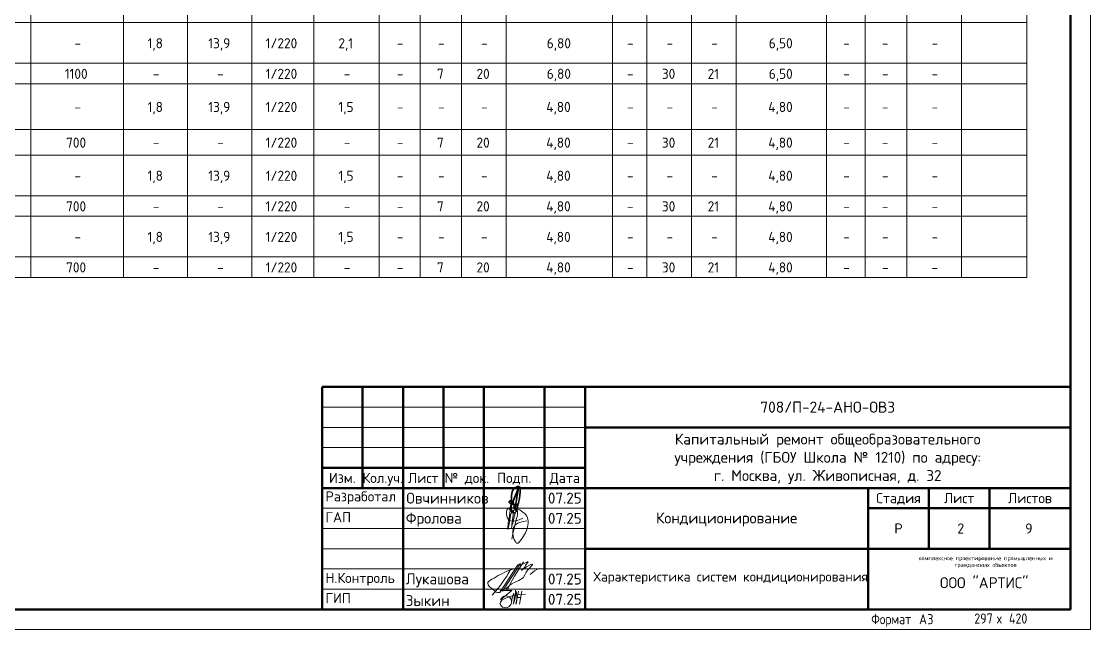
# Model space of a CAD drawing. Header units: millimetres. Extents: x -88595 to 880822, y -1054509 to -148035.
# Drawn here: x -42553 to -16117, y -276946 to -261909 of the extents above; entities that cross this region are included whole.
import ezdxf
from ezdxf.enums import TextEntityAlignment as Align

# ---------------------------------------------------------------- set-up
doc = ezdxf.new("R2010")
doc.units = ezdxf.units.MM
doc.layers.add('_Стадия Р', color=230, linetype='Continuous')
for name, color, linetype, lineweight in [('PDF _Геометрия', 7, 'Continuous', 9), ('Аннотация', 7, 'Continuous', 20), ('Линии', 7, 'Continuous', 9), ('Основная надпись', 7, 'Continuous', 30), ('ОФ_рамка', 7, 'Continuous', 50), ('Подпись', 150, 'Continuous', 35)]:
    doc.layers.add(name, color=color, linetype=linetype, lineweight=lineweight)
doc.styles.add('$8$GOST Common', font='GOST_Common.ttf', dxfattribs={"width": 0.9, "height": 2.5})
doc.styles.add('$9$GOST Common', font='GOST_Common.ttf', dxfattribs={"height": 2.5})
doc.styles.add('PDF ISOCPEUR', font='isocpeur.ttf')

msp = doc.modelspace()

# ---------------------------------------------------------------- linework, layer by layer
at = {"layer": 'PDF _Геометрия', "color": 152, "lineweight": 18, "true_color": 0x0060c2}
for points in [[(-30054, -274255), (-30148, -274276), (-30232, -274297), (-30275, -274314), (-30308, -274336), (-30338, -274357), (-30363, -274386), (-30385, -274424), (-30397, -274463), (-30402, -274513), (-30402, -274568), (-30397, -274619), (-30385, -274674), (-30368, -274721), (-30346, -274763), (-30325, -274793), (-30300, -274805), (-30287, -274810), (-30270, -274805), (-30245, -274784), (-30219, -274755), (-30190, -274712), (-30139, -274636), (-30092, -274551), (-30059, -274467), (-30033, -274382), (-30025, -274302), (-30025, -274259), (-30033, -274221), (-30042, -274183), (-30059, -274145), (-30084, -274111), (-30109, -274077), (-30148, -274048), (-30186, -274018), (-30228, -273988), (-30275, -273967), (-30325, -273950), (-30372, -273938), (-30414, -273933), (-30457, -273933), (-30490, -273942), (-30524, -273955), (-30545, -273980), (-30558, -274014), (-30562, -274056), (-30558, -274098), (-30550, -274145), (-30533, -274187), (-30512, -274221), (-30482, -274247), (-30452, -274259), (-30414, -274264), (-30376, -274264), (-30334, -274255), (-30249, -274230), (-30156, -274187)], [(-30469, -273997), (-30486, -274132), (-30507, -274255), (-30516, -274310), (-30520, -274361), (-30529, -274403), (-30529, -274433), (-30533, -274454), (-30529, -274467), (-30524, -274463), (-30520, -274446), (-30512, -274416), (-30499, -274378), (-30482, -274285), (-30465, -274192), (-30457, -274115), (-30444, -274077), (-30427, -274035), (-30414, -274014), (-30402, -273997), (-30389, -273993), (-30385, -274005), (-30385, -274026), (-30389, -274052), (-30393, -274115), (-30410, -274234), (-30418, -274289), (-30423, -274336), (-30427, -274374), (-30431, -274407), (-30435, -274429), (-30435, -274437), (-30435, -274433), (-30431, -274416), (-30423, -274391), (-30418, -274357), (-30406, -274314), (-30393, -274268), (-30368, -274158), (-30334, -274039), (-30325, -274014), (-30317, -273993), (-30308, -273980), (-30300, -273980), (-30296, -273993), (-30291, -274018), (-30287, -274069), (-30291, -274115), (-30296, -274153), (-30317, -274225), (-30355, -274378), (-30393, -274539), (-30427, -274708)]]:
    msp.add_lwpolyline(points, dxfattribs=at)
at = {"layer": 'PDF _Геометрия', "color": 152, "lineweight": 13, "true_color": 0x0060c2}
for points in [[(-30279, -275347), (-30723, -276025), (-30753, -276029), (-30783, -276029), (-30812, -276020), (-30838, -276003), (-30931, -275923), (-30977, -275885), (-30998, -275864), (-31015, -275838), (-31024, -275809), (-31020, -275783), (-31003, -275758), (-30977, -275741), (-30918, -275703), (-30863, -275673), (-30766, -275610), (-30656, -275555), (-30600, -275529), (-30550, -275504), (-30499, -275483), (-30465, -275466), (-30427, -275453), (-30414, -275449), (-30418, -275449), (-30431, -275457), (-30448, -275466), (-30473, -275487), (-30486, -275512), (-30516, -275563), (-30545, -275614), (-30613, -275716), (-30681, -275817), (-30753, -275910), (-30910, -276097)], [(-30215, -275313), (-30660, -275995)], [(-30279, -275385), (-30207, -275347), (-30139, -275318), (-30109, -275305), (-30088, -275296), (-30067, -275284), (-30042, -275271), (-30033, -275267), (-30025, -275267), (-30029, -275275), (-30033, -275284), (-30046, -275301), (-30071, -275335), (-30088, -275364), (-30109, -275390), (-30131, -275423), (-30169, -275462), (-30186, -275479), (-30190, -275483), (-30186, -275479), (-30177, -275474), (-30156, -275457), (-30122, -275432), (-30063, -275390), (-29991, -275356), (-29957, -275339), (-29936, -275330), (-29919, -275326), (-29915, -275330), (-29919, -275343), (-29932, -275360), (-29949, -275381), (-29991, -275423), (-30029, -275466), (-30054, -275500), (-30076, -275529), (-30109, -275593), (-30143, -275665), (-30253, -275728), (-30368, -275783), (-30423, -275817), (-30473, -275851), (-30575, -275936)], [(-30135, -275271), (-30359, -275622), (-30457, -275800), (-30554, -275987)], [(-30219, -275318), (-30283, -275347)], [(-29970, -275584), (-29868, -275495), (-29813, -275462), (-29754, -275432)], [(-30088, -276071), (-30232, -276080), (-30376, -276101), (-30516, -276143), (-30647, -276202)], [(-30376, -276046), (-30376, -276046)], [(-30262, -275995), (-30325, -276317)], [(-30291, -276156), (-30207, -276156)], [(-30177, -275995), (-30236, -276317)]]:
    msp.add_lwpolyline(points, dxfattribs=at)
for points in [[(-30719, -275978), (-30427, -275978), (-30706, -276207, -1.253674), (-30474, -276357)], [(-30393, -276319, 0.109847), (-30335, -275973, -0.158419), (-30320, -276315)]]:
    msp.add_lwpolyline(points, format="xyb", dxfattribs=at)
for centre, radius, start, end in [((-30607, -276310), 112, 108.759, 173.4207), ((-29532, -276374), 908, 158.7554, 174.2341), ((-31009, -276128), 641, 342.8262, 7.481), ((-30586, -276268), 138, 191.5355, 322.3496)]:
    msp.add_arc(centre, radius, start, end, dxfattribs=at)
at = {"layer": 'Линии', "color": 7}
for p, q in [((-42322, -261435), (-42322, -261941)), ((-42322, -261941), (-42322, -261435)), ((-40029, -261435), (-40029, -261941)), ((-40029, -261941), (-40029, -261435)), ((-38442, -261435), (-38442, -261941)), ((-38442, -261941), (-38442, -261435)), ((-36854, -261435), (-36854, -261941)), ((-36854, -261941), (-36854, -261435)), ((-36854, -261435), (-36854, -261941)), ((-36854, -261941), (-36854, -261435)), ((-35324, -261435), (-35324, -261941)), ((-35324, -261941), (-35324, -261435)), ((-33709, -261435), (-33709, -261941)), ((-33709, -261941), (-33709, -261435)), ((-32695, -261435), (-32695, -261941)), ((-32695, -261941), (-32695, -261435)), ((-31675, -261435), (-31675, -261941)), ((-31675, -261941), (-31675, -261435)), ((-30569, -261435), (-30569, -261941)), ((-30569, -261941), (-30569, -261435)), ((-27935, -261435), (-27935, -261941)), ((-27935, -261941), (-27935, -261435)), ((-27090, -261435), (-27090, -261941)), ((-27090, -261941), (-27090, -261435)), ((-25985, -261435), (-25985, -261941)), ((-25985, -261941), (-25985, -261435)), ((-24880, -261435), (-24880, -261941)), ((-24880, -261941), (-24880, -261435)), ((-22645, -261435), (-22645, -261941)), ((-22645, -261941), (-22645, -261435)), ((-21688, -261435), (-21688, -261941)), ((-21688, -261941), (-21688, -261435)), ((-20663, -261435), (-20663, -261941)), ((-20663, -261941), (-20663, -261435)), ((-19306, -261435), (-19306, -261941)), ((-19306, -261941), (-19306, -261435)), ((-17695, -261435), (-17695, -261941)), ((-42322, -261941), (-45651, -261941)), ((-45651, -261941), (-42322, -261941)), ((-40029, -261941), (-42322, -261941)), ((-42322, -261941), (-42322, -262946)), ((-42322, -261941), (-40029, -261941)), ((-42322, -262946), (-42322, -261941)), ((-38442, -261941), (-40029, -261941)), ((-40029, -261941), (-40029, -262946)), ((-40029, -261941), (-38442, -261941)), ((-40029, -262946), (-40029, -261941)), ((-36854, -261941), (-38442, -261941)), ((-38442, -261941), (-38442, -262946)), ((-38442, -261941), (-36854, -261941)), ((-38442, -262946), (-38442, -261941)), ((-35324, -261941), (-36854, -261941)), ((-36854, -261941), (-36854, -262946)), ((-36854, -262946), (-36854, -261941)), ((-36854, -261941), (-36854, -262946)), ((-36854, -261941), (-35324, -261941)), ((-36854, -262946), (-36854, -261941)), ((-33709, -261941), (-35324, -261941)), ((-35324, -261941), (-35324, -262946)), ((-35324, -261941), (-33709, -261941)), ((-35324, -262946), (-35324, -261941)), ((-32695, -261941), (-33709, -261941)), ((-33709, -261941), (-33709, -262946)), ((-33709, -261941), (-32695, -261941)), ((-33709, -262946), (-33709, -261941)), ((-31675, -261941), (-32695, -261941)), ((-32695, -261941), (-32695, -262946)), ((-32695, -261941), (-31675, -261941)), ((-32695, -262946), (-32695, -261941)), ((-30569, -261941), (-31675, -261941)), ((-31675, -261941), (-31675, -262946)), ((-31675, -261941), (-30569, -261941)), ((-31675, -262946), (-31675, -261941)), ((-27935, -261941), (-30569, -261941)), ((-30569, -261941), (-30569, -262946)), ((-30569, -261941), (-27935, -261941)), ((-30569, -262946), (-30569, -261941)), ((-27090, -261941), (-27935, -261941)), ((-27935, -261941), (-27935, -262946)), ((-27935, -261941), (-27090, -261941)), ((-27935, -262946), (-27935, -261941)), ((-25985, -261941), (-27090, -261941)), ((-27090, -261941), (-27090, -262946)), ((-27090, -261941), (-25985, -261941)), ((-27090, -262946), (-27090, -261941)), ((-24880, -261941), (-25985, -261941)), ((-25985, -261941), (-25985, -262946)), ((-25985, -261941), (-24880, -261941)), ((-25985, -262946), (-25985, -261941)), ((-22645, -261941), (-24880, -261941)), ((-24880, -261941), (-24880, -262946)), ((-24880, -261941), (-22645, -261941)), ((-24880, -262946), (-24880, -261941)), ((-21688, -261941), (-22645, -261941)), ((-22645, -261941), (-22645, -262946)), ((-22645, -261941), (-21688, -261941)), ((-22645, -262946), (-22645, -261941)), ((-20663, -261941), (-21688, -261941)), ((-21688, -261941), (-21688, -262946)), ((-21688, -261941), (-20663, -261941)), ((-21688, -262946), (-21688, -261941)), ((-19306, -261941), (-20663, -261941)), ((-20663, -261941), (-20663, -262946)), ((-20663, -261941), (-19306, -261941)), ((-20663, -262946), (-20663, -261941)), ((-17695, -261941), (-19306, -261941)), ((-19306, -261941), (-19306, -262946)), ((-19306, -261941), (-17695, -261941)), ((-19306, -262946), (-19306, -261941)), ((-17695, -261941), (-17695, -262946)), ((-42322, -262946), (-45651, -262946)), ((-45651, -262946), (-42322, -262946)), ((-40029, -262946), (-42322, -262946)), ((-42322, -262946), (-42322, -263451)), ((-42322, -262946), (-40029, -262946)), ((-42322, -263451), (-42322, -262946)), ((-38442, -262946), (-40029, -262946)), ((-40029, -262946), (-40029, -263451)), ((-40029, -262946), (-38442, -262946)), ((-40029, -263451), (-40029, -262946)), ((-36854, -262946), (-38442, -262946)), ((-38442, -262946), (-38442, -263451)), ((-38442, -262946), (-36854, -262946)), ((-38442, -263451), (-38442, -262946)), ((-35324, -262946), (-36854, -262946)), ((-36854, -262946), (-36854, -263451)), ((-36854, -263451), (-36854, -262946)), ((-36854, -262946), (-36854, -263451)), ((-36854, -262946), (-35324, -262946)), ((-36854, -263451), (-36854, -262946)), ((-33709, -262946), (-35324, -262946)), ((-35324, -262946), (-35324, -263451)), ((-35324, -262946), (-33709, -262946)), ((-35324, -263451), (-35324, -262946)), ((-32695, -262946), (-33709, -262946)), ((-33709, -262946), (-33709, -263451)), ((-33709, -262946), (-32695, -262946)), ((-33709, -263451), (-33709, -262946)), ((-31675, -262946), (-32695, -262946)), ((-32695, -262946), (-32695, -263451)), ((-32695, -262946), (-31675, -262946)), ((-32695, -263451), (-32695, -262946)), ((-30569, -262946), (-31675, -262946)), ((-31675, -262946), (-31675, -263451)), ((-31675, -262946), (-30569, -262946)), ((-31675, -263451), (-31675, -262946)), ((-27935, -262946), (-30569, -262946)), ((-30569, -262946), (-30569, -263451)), ((-30569, -262946), (-27935, -262946)), ((-30569, -263451), (-30569, -262946)), ((-27090, -262946), (-27935, -262946)), ((-27935, -262946), (-27935, -263451)), ((-27935, -262946), (-27090, -262946)), ((-27935, -263451), (-27935, -262946)), ((-25985, -262946), (-27090, -262946)), ((-27090, -262946), (-27090, -263451)), ((-27090, -262946), (-25985, -262946)), ((-27090, -263451), (-27090, -262946)), ((-24880, -262946), (-25985, -262946)), ((-25985, -262946), (-25985, -263451)), ((-25985, -262946), (-24880, -262946)), ((-25985, -263451), (-25985, -262946)), ((-22645, -262946), (-24880, -262946)), ((-24880, -262946), (-24880, -263451)), ((-24880, -262946), (-22645, -262946)), ((-24880, -263451), (-24880, -262946)), ((-21688, -262946), (-22645, -262946)), ((-22645, -262946), (-22645, -263451)), ((-22645, -262946), (-21688, -262946)), ((-22645, -263451), (-22645, -262946)), ((-20663, -262946), (-21688, -262946)), ((-21688, -262946), (-21688, -263451)), ((-21688, -262946), (-20663, -262946)), ((-21688, -263451), (-21688, -262946)), ((-19306, -262946), (-20663, -262946)), ((-20663, -262946), (-20663, -263451)), ((-20663, -262946), (-19306, -262946)), ((-20663, -263451), (-20663, -262946)), ((-17695, -262946), (-19306, -262946)), ((-19306, -262946), (-19306, -263451)), ((-19306, -262946), (-17695, -262946)), ((-19306, -263451), (-19306, -262946)), ((-17695, -262946), (-17695, -263451)), ((-42322, -263451), (-45651, -263451)), ((-45651, -263451), (-42322, -263451)), ((-40029, -263451), (-42322, -263451)), ((-42322, -263451), (-42322, -264584)), ((-42322, -263451), (-40029, -263451)), ((-42322, -264584), (-42322, -263451)), ((-38442, -263451), (-40029, -263451)), ((-40029, -263451), (-40029, -264584)), ((-40029, -263451), (-38442, -263451)), ((-40029, -264584), (-40029, -263451)), ((-36854, -263451), (-38442, -263451)), ((-38442, -263451), (-38442, -264584)), ((-38442, -263451), (-36854, -263451)), ((-38442, -264584), (-38442, -263451)), ((-35324, -263451), (-36854, -263451)), ((-36854, -263451), (-36854, -264584)), ((-36854, -264584), (-36854, -263451)), ((-36854, -263451), (-36854, -264584)), ((-36854, -263451), (-35324, -263451)), ((-36854, -264584), (-36854, -263451)), ((-33709, -263451), (-35324, -263451)), ((-35324, -263451), (-35324, -264584)), ((-35324, -263451), (-33709, -263451)), ((-35324, -264584), (-35324, -263451)), ((-32695, -263451), (-33709, -263451)), ((-33709, -263451), (-33709, -264584)), ((-33709, -263451), (-32695, -263451)), ((-33709, -264584), (-33709, -263451)), ((-31675, -263451), (-32695, -263451)), ((-32695, -263451), (-32695, -264584)), ((-32695, -263451), (-31675, -263451)), ((-32695, -264584), (-32695, -263451)), ((-30569, -263451), (-31675, -263451)), ((-31675, -263451), (-31675, -264584)), ((-31675, -263451), (-30569, -263451)), ((-31675, -264584), (-31675, -263451)), ((-27935, -263451), (-30569, -263451)), ((-30569, -263451), (-30569, -264584)), ((-30569, -263451), (-27935, -263451)), ((-30569, -264584), (-30569, -263451)), ((-27090, -263451), (-27935, -263451)), ((-27935, -263451), (-27935, -264584)), ((-27935, -263451), (-27090, -263451)), ((-27935, -264584), (-27935, -263451)), ((-25985, -263451), (-27090, -263451)), ((-27090, -263451), (-27090, -264584)), ((-27090, -263451), (-25985, -263451)), ((-27090, -264584), (-27090, -263451)), ((-24880, -263451), (-25985, -263451)), ((-25985, -263451), (-25985, -264584)), ((-25985, -263451), (-24880, -263451)), ((-25985, -264584), (-25985, -263451)), ((-22645, -263451), (-24880, -263451)), ((-24880, -263451), (-24880, -264584)), ((-24880, -263451), (-22645, -263451)), ((-24880, -264584), (-24880, -263451)), ((-21688, -263451), (-22645, -263451)), ((-22645, -263451), (-22645, -264584)), ((-22645, -263451), (-21688, -263451)), ((-22645, -264584), (-22645, -263451)), ((-20663, -263451), (-21688, -263451)), ((-21688, -263451), (-21688, -264584)), ((-21688, -263451), (-20663, -263451)), ((-21688, -264584), (-21688, -263451)), ((-19306, -263451), (-20663, -263451)), ((-20663, -263451), (-20663, -264584)), ((-20663, -263451), (-19306, -263451)), ((-20663, -264584), (-20663, -263451)), ((-17695, -263451), (-19306, -263451)), ((-19306, -263451), (-19306, -264584)), ((-19306, -263451), (-17695, -263451)), ((-19306, -264584), (-19306, -263451)), ((-17695, -263451), (-17695, -264584)), ((-42322, -264584), (-45651, -264584)), ((-45651, -264584), (-42322, -264584)), ((-40029, -264584), (-42322, -264584)), ((-42322, -264584), (-42322, -265216)), ((-42322, -264584), (-40029, -264584)), ((-42322, -265216), (-42322, -264584)), ((-38442, -264584), (-40029, -264584)), ((-40029, -264584), (-40029, -265216)), ((-40029, -264584), (-38442, -264584)), ((-40029, -265216), (-40029, -264584)), ((-36854, -264584), (-38442, -264584)), ((-38442, -264584), (-38442, -265216)), ((-38442, -264584), (-36854, -264584)), ((-38442, -265216), (-38442, -264584)), ((-35324, -264584), (-36854, -264584)), ((-36854, -264584), (-36854, -265216)), ((-36854, -265216), (-36854, -264584)), ((-36854, -264584), (-36854, -265216)), ((-36854, -264584), (-35324, -264584)), ((-36854, -265216), (-36854, -264584)), ((-33709, -264584), (-35324, -264584)), ((-35324, -264584), (-35324, -265216)), ((-35324, -264584), (-33709, -264584)), ((-35324, -265216), (-35324, -264584)), ((-32695, -264584), (-33709, -264584)), ((-33709, -264584), (-33709, -265216)), ((-33709, -264584), (-32695, -264584)), ((-33709, -265216), (-33709, -264584)), ((-31675, -264584), (-32695, -264584)), ((-32695, -264584), (-32695, -265216)), ((-32695, -264584), (-31675, -264584)), ((-32695, -265216), (-32695, -264584)), ((-30569, -264584), (-31675, -264584)), ((-31675, -264584), (-31675, -265216)), ((-31675, -264584), (-30569, -264584)), ((-31675, -265216), (-31675, -264584)), ((-27935, -264584), (-30569, -264584)), ((-30569, -264584), (-30569, -265216)), ((-30569, -264584), (-27935, -264584)), ((-30569, -265216), (-30569, -264584)), ((-27090, -264584), (-27935, -264584)), ((-27935, -264584), (-27935, -265216)), ((-27935, -264584), (-27090, -264584)), ((-27935, -265216), (-27935, -264584)), ((-25985, -264584), (-27090, -264584)), ((-27090, -264584), (-27090, -265216)), ((-27090, -264584), (-25985, -264584)), ((-27090, -265216), (-27090, -264584)), ((-24880, -264584), (-25985, -264584)), ((-25985, -264584), (-25985, -265216)), ((-25985, -264584), (-24880, -264584)), ((-25985, -265216), (-25985, -264584)), ((-22645, -264584), (-24880, -264584)), ((-24880, -264584), (-24880, -265216)), ((-24880, -264584), (-22645, -264584)), ((-24880, -265216), (-24880, -264584)), ((-21688, -264584), (-22645, -264584)), ((-22645, -264584), (-22645, -265216)), ((-22645, -264584), (-21688, -264584)), ((-22645, -265216), (-22645, -264584)), ((-20663, -264584), (-21688, -264584)), ((-21688, -264584), (-21688, -265216)), ((-21688, -264584), (-20663, -264584)), ((-21688, -265216), (-21688, -264584)), ((-19306, -264584), (-20663, -264584)), ((-20663, -264584), (-20663, -265216)), ((-20663, -264584), (-19306, -264584)), ((-20663, -265216), (-20663, -264584)), ((-17695, -264584), (-19306, -264584)), ((-19306, -264584), (-19306, -265216)), ((-19306, -264584), (-17695, -264584)), ((-19306, -265216), (-19306, -264584)), ((-17695, -264584), (-17695, -265216)), ((-42322, -265216), (-45651, -265216)), ((-45651, -265216), (-42322, -265216)), ((-42322, -265216), (-45651, -265216)), ((-45651, -265216), (-42322, -265216)), ((-42322, -265216), (-45651, -265216)), ((-45651, -265216), (-42322, -265216)), ((-40029, -265216), (-42322, -265216)), ((-42322, -265216), (-40029, -265216)), ((-40029, -265216), (-42322, -265216)), ((-42322, -265216), (-40029, -265216)), ((-40029, -265216), (-42322, -265216)), ((-42322, -265216), (-42322, -266222)), ((-42322, -265216), (-40029, -265216)), ((-42322, -266222), (-42322, -265216)), ((-38442, -265216), (-40029, -265216)), ((-40029, -265216), (-38442, -265216)), ((-38442, -265216), (-40029, -265216)), ((-40029, -265216), (-38442, -265216)), ((-38442, -265216), (-40029, -265216)), ((-40029, -265216), (-40029, -266222)), ((-40029, -265216), (-38442, -265216)), ((-40029, -266222), (-40029, -265216)), ((-36854, -265216), (-38442, -265216)), ((-38442, -265216), (-36854, -265216)), ((-36854, -265216), (-38442, -265216)), ((-38442, -265216), (-36854, -265216)), ((-36854, -265216), (-38442, -265216)), ((-38442, -265216), (-38442, -266222)), ((-38442, -265216), (-36854, -265216)), ((-38442, -266222), (-38442, -265216)), ((-35324, -265216), (-36854, -265216)), ((-36854, -265216), (-35324, -265216)), ((-35324, -265216), (-36854, -265216)), ((-36854, -265216), (-35324, -265216)), ((-35324, -265216), (-36854, -265216)), ((-36854, -265216), (-36854, -266222)), ((-36854, -266222), (-36854, -265216)), ((-36854, -265216), (-36854, -266222)), ((-36854, -265216), (-35324, -265216)), ((-36854, -266222), (-36854, -265216)), ((-33709, -265216), (-35324, -265216)), ((-35324, -265216), (-33709, -265216)), ((-33709, -265216), (-35324, -265216)), ((-35324, -265216), (-33709, -265216)), ((-33709, -265216), (-35324, -265216)), ((-35324, -265216), (-35324, -266222)), ((-35324, -265216), (-33709, -265216)), ((-35324, -266222), (-35324, -265216)), ((-32695, -265216), (-33709, -265216)), ((-33709, -265216), (-32695, -265216)), ((-32695, -265216), (-33709, -265216)), ((-33709, -265216), (-32695, -265216)), ((-32695, -265216), (-33709, -265216)), ((-33709, -265216), (-33709, -266222)), ((-33709, -265216), (-32695, -265216)), ((-33709, -266222), (-33709, -265216)), ((-31675, -265216), (-32695, -265216)), ((-32695, -265216), (-31675, -265216)), ((-31675, -265216), (-32695, -265216)), ((-32695, -265216), (-31675, -265216)), ((-31675, -265216), (-32695, -265216)), ((-32695, -265216), (-32695, -266222)), ((-32695, -265216), (-31675, -265216)), ((-32695, -266222), (-32695, -265216)), ((-30569, -265216), (-31675, -265216)), ((-31675, -265216), (-30569, -265216)), ((-30569, -265216), (-31675, -265216)), ((-31675, -265216), (-30569, -265216)), ((-30569, -265216), (-31675, -265216)), ((-31675, -265216), (-31675, -266222)), ((-31675, -265216), (-30569, -265216)), ((-31675, -266222), (-31675, -265216)), ((-27935, -265216), (-30569, -265216)), ((-30569, -265216), (-27935, -265216)), ((-27935, -265216), (-30569, -265216)), ((-30569, -265216), (-27935, -265216)), ((-27935, -265216), (-30569, -265216)), ((-30569, -265216), (-30569, -266222)), ((-30569, -265216), (-27935, -265216)), ((-30569, -266222), (-30569, -265216)), ((-27090, -265216), (-27935, -265216)), ((-27935, -265216), (-27090, -265216)), ((-27090, -265216), (-27935, -265216)), ((-27935, -265216), (-27090, -265216)), ((-27090, -265216), (-27935, -265216)), ((-27935, -265216), (-27935, -266222)), ((-27935, -265216), (-27090, -265216)), ((-27935, -266222), (-27935, -265216)), ((-25985, -265216), (-27090, -265216)), ((-27090, -265216), (-25985, -265216)), ((-25985, -265216), (-27090, -265216)), ((-27090, -265216), (-25985, -265216)), ((-25985, -265216), (-27090, -265216)), ((-27090, -265216), (-27090, -266222)), ((-27090, -265216), (-25985, -265216)), ((-27090, -266222), (-27090, -265216)), ((-24880, -265216), (-25985, -265216)), ((-25985, -265216), (-24880, -265216)), ((-24880, -265216), (-25985, -265216)), ((-25985, -265216), (-24880, -265216)), ((-24880, -265216), (-25985, -265216)), ((-25985, -265216), (-25985, -266222)), ((-25985, -265216), (-24880, -265216)), ((-25985, -266222), (-25985, -265216)), ((-22645, -265216), (-24880, -265216)), ((-24880, -265216), (-22645, -265216)), ((-22645, -265216), (-24880, -265216)), ((-24880, -265216), (-22645, -265216)), ((-22645, -265216), (-24880, -265216)), ((-24880, -265216), (-24880, -266222)), ((-24880, -265216), (-22645, -265216)), ((-24880, -266222), (-24880, -265216)), ((-21688, -265216), (-22645, -265216)), ((-22645, -265216), (-21688, -265216)), ((-21688, -265216), (-22645, -265216)), ((-22645, -265216), (-21688, -265216)), ((-21688, -265216), (-22645, -265216)), ((-22645, -265216), (-22645, -266222)), ((-22645, -265216), (-21688, -265216)), ((-22645, -266222), (-22645, -265216)), ((-20663, -265216), (-21688, -265216)), ((-21688, -265216), (-20663, -265216)), ((-20663, -265216), (-21688, -265216)), ((-21688, -265216), (-20663, -265216)), ((-20663, -265216), (-21688, -265216)), ((-21688, -265216), (-21688, -266222)), ((-21688, -265216), (-20663, -265216)), ((-21688, -266222), (-21688, -265216)), ((-19306, -265216), (-20663, -265216)), ((-20663, -265216), (-19306, -265216)), ((-19306, -265216), (-20663, -265216)), ((-20663, -265216), (-19306, -265216)), ((-19306, -265216), (-20663, -265216)), ((-20663, -265216), (-20663, -266222)), ((-20663, -265216), (-19306, -265216)), ((-20663, -266222), (-20663, -265216)), ((-17695, -265216), (-19306, -265216)), ((-19306, -265216), (-17695, -265216)), ((-17695, -265216), (-19306, -265216)), ((-19306, -265216), (-17695, -265216)), ((-17695, -265216), (-19306, -265216)), ((-19306, -265216), (-19306, -266222)), ((-19306, -265216), (-17695, -265216)), ((-19306, -266222), (-19306, -265216)), ((-17695, -265216), (-17695, -266222)), ((-42322, -266222), (-45651, -266222)), ((-45651, -266222), (-42322, -266222)), ((-40029, -266222), (-42322, -266222)), ((-42322, -266222), (-42322, -266727)), ((-42322, -266222), (-40029, -266222)), ((-42322, -266727), (-42322, -266222)), ((-38442, -266222), (-40029, -266222)), ((-40029, -266222), (-40029, -266727)), ((-40029, -266222), (-38442, -266222)), ((-40029, -266727), (-40029, -266222)), ((-36854, -266222), (-38442, -266222)), ((-38442, -266222), (-38442, -266727)), ((-38442, -266222), (-36854, -266222)), ((-38442, -266727), (-38442, -266222)), ((-35324, -266222), (-36854, -266222)), ((-36854, -266222), (-36854, -266727)), ((-36854, -266727), (-36854, -266222)), ((-36854, -266222), (-36854, -266727)), ((-36854, -266222), (-35324, -266222)), ((-36854, -266727), (-36854, -266222)), ((-33709, -266222), (-35324, -266222)), ((-35324, -266222), (-35324, -266727)), ((-35324, -266222), (-33709, -266222)), ((-35324, -266727), (-35324, -266222)), ((-32695, -266222), (-33709, -266222)), ((-33709, -266222), (-33709, -266727)), ((-33709, -266222), (-32695, -266222)), ((-33709, -266727), (-33709, -266222)), ((-31675, -266222), (-32695, -266222)), ((-32695, -266222), (-32695, -266727)), ((-32695, -266222), (-31675, -266222)), ((-32695, -266727), (-32695, -266222)), ((-30569, -266222), (-31675, -266222)), ((-31675, -266222), (-31675, -266727)), ((-31675, -266222), (-30569, -266222)), ((-31675, -266727), (-31675, -266222)), ((-27935, -266222), (-30569, -266222)), ((-30569, -266222), (-30569, -266727)), ((-30569, -266222), (-27935, -266222)), ((-30569, -266727), (-30569, -266222)), ((-27090, -266222), (-27935, -266222)), ((-27935, -266222), (-27935, -266727)), ((-27935, -266222), (-27090, -266222)), ((-27935, -266727), (-27935, -266222)), ((-25985, -266222), (-27090, -266222)), ((-27090, -266222), (-27090, -266727)), ((-27090, -266222), (-25985, -266222)), ((-27090, -266727), (-27090, -266222)), ((-24880, -266222), (-25985, -266222)), ((-25985, -266222), (-25985, -266727)), ((-25985, -266222), (-24880, -266222)), ((-25985, -266727), (-25985, -266222)), ((-22645, -266222), (-24880, -266222)), ((-24880, -266222), (-24880, -266727)), ((-24880, -266222), (-22645, -266222)), ((-24880, -266727), (-24880, -266222)), ((-21688, -266222), (-22645, -266222)), ((-22645, -266222), (-22645, -266727)), ((-22645, -266222), (-21688, -266222)), ((-22645, -266727), (-22645, -266222)), ((-20663, -266222), (-21688, -266222)), ((-21688, -266222), (-21688, -266727)), ((-21688, -266222), (-20663, -266222)), ((-21688, -266727), (-21688, -266222)), ((-19306, -266222), (-20663, -266222)), ((-20663, -266222), (-20663, -266727)), ((-20663, -266222), (-19306, -266222)), ((-20663, -266727), (-20663, -266222)), ((-17695, -266222), (-19306, -266222)), ((-19306, -266222), (-19306, -266727)), ((-19306, -266222), (-17695, -266222)), ((-19306, -266727), (-19306, -266222)), ((-17695, -266222), (-17695, -266727)), ((-42322, -266727), (-45651, -266727)), ((-45651, -266727), (-42322, -266727)), ((-40029, -266727), (-42322, -266727)), ((-42322, -266727), (-42322, -267733)), ((-42322, -266727), (-40029, -266727)), ((-42322, -267733), (-42322, -266727)), ((-38442, -266727), (-40029, -266727)), ((-40029, -266727), (-40029, -267733)), ((-40029, -266727), (-38442, -266727)), ((-40029, -267733), (-40029, -266727)), ((-36854, -266727), (-38442, -266727)), ((-38442, -266727), (-38442, -267733)), ((-38442, -266727), (-36854, -266727)), ((-38442, -267733), (-38442, -266727)), ((-35324, -266727), (-36854, -266727)), ((-36854, -266727), (-36854, -267733)), ((-36854, -267733), (-36854, -266727)), ((-36854, -266727), (-36854, -267733)), ((-36854, -266727), (-35324, -266727)), ((-36854, -267733), (-36854, -266727)), ((-33709, -266727), (-35324, -266727)), ((-35324, -266727), (-35324, -267733)), ((-35324, -266727), (-33709, -266727)), ((-35324, -267733), (-35324, -266727)), ((-32695, -266727), (-33709, -266727)), ((-33709, -266727), (-33709, -267733)), ((-33709, -266727), (-32695, -266727)), ((-33709, -267733), (-33709, -266727)), ((-31675, -266727), (-32695, -266727)), ((-32695, -266727), (-32695, -267733)), ((-32695, -266727), (-31675, -266727)), ((-32695, -267733), (-32695, -266727)), ((-30569, -266727), (-31675, -266727)), ((-31675, -266727), (-31675, -267733)), ((-31675, -266727), (-30569, -266727)), ((-31675, -267733), (-31675, -266727)), ((-27935, -266727), (-30569, -266727)), ((-30569, -266727), (-30569, -267733)), ((-30569, -266727), (-27935, -266727)), ((-30569, -267733), (-30569, -266727)), ((-27090, -266727), (-27935, -266727)), ((-27935, -266727), (-27935, -267733)), ((-27935, -266727), (-27090, -266727)), ((-27935, -267733), (-27935, -266727)), ((-25985, -266727), (-27090, -266727)), ((-27090, -266727), (-27090, -267733)), ((-27090, -266727), (-25985, -266727)), ((-27090, -267733), (-27090, -266727)), ((-24880, -266727), (-25985, -266727)), ((-25985, -266727), (-25985, -267733)), ((-25985, -266727), (-24880, -266727)), ((-25985, -267733), (-25985, -266727)), ((-22645, -266727), (-24880, -266727)), ((-24880, -266727), (-24880, -267733)), ((-24880, -266727), (-22645, -266727)), ((-24880, -267733), (-24880, -266727)), ((-21688, -266727), (-22645, -266727)), ((-22645, -266727), (-22645, -267733)), ((-22645, -266727), (-21688, -266727)), ((-22645, -267733), (-22645, -266727)), ((-20663, -266727), (-21688, -266727)), ((-21688, -266727), (-21688, -267733)), ((-21688, -266727), (-20663, -266727)), ((-21688, -267733), (-21688, -266727)), ((-19306, -266727), (-20663, -266727)), ((-20663, -266727), (-20663, -267733)), ((-20663, -266727), (-19306, -266727)), ((-20663, -267733), (-20663, -266727)), ((-17695, -266727), (-19306, -266727)), ((-19306, -266727), (-19306, -267733)), ((-19306, -266727), (-17695, -266727)), ((-19306, -267733), (-19306, -266727)), ((-17695, -266727), (-17695, -267733)), ((-42322, -267733), (-45651, -267733)), ((-45651, -267733), (-42322, -267733)), ((-40029, -267733), (-42322, -267733)), ((-42322, -267733), (-42322, -268238)), ((-42322, -267733), (-40029, -267733)), ((-42322, -268238), (-42322, -267733)), ((-38442, -267733), (-40029, -267733)), ((-40029, -267733), (-40029, -268238)), ((-40029, -267733), (-38442, -267733)), ((-40029, -268238), (-40029, -267733)), ((-36854, -267733), (-38442, -267733)), ((-38442, -267733), (-38442, -268238)), ((-38442, -267733), (-36854, -267733)), ((-38442, -268238), (-38442, -267733)), ((-35324, -267733), (-36854, -267733)), ((-36854, -267733), (-36854, -268238)), ((-36854, -268238), (-36854, -267733)), ((-36854, -267733), (-36854, -268238)), ((-36854, -267733), (-35324, -267733)), ((-36854, -268238), (-36854, -267733)), ((-33709, -267733), (-35324, -267733)), ((-35324, -267733), (-35324, -268238)), ((-35324, -267733), (-33709, -267733)), ((-35324, -268238), (-35324, -267733)), ((-32695, -267733), (-33709, -267733)), ((-33709, -267733), (-33709, -268238)), ((-33709, -267733), (-32695, -267733)), ((-33709, -268238), (-33709, -267733)), ((-31675, -267733), (-32695, -267733)), ((-32695, -267733), (-32695, -268238)), ((-32695, -267733), (-31675, -267733)), ((-32695, -268238), (-32695, -267733)), ((-30569, -267733), (-31675, -267733)), ((-31675, -267733), (-31675, -268238)), ((-31675, -267733), (-30569, -267733)), ((-31675, -268238), (-31675, -267733)), ((-27935, -267733), (-30569, -267733)), ((-30569, -267733), (-30569, -268238)), ((-30569, -267733), (-27935, -267733)), ((-30569, -268238), (-30569, -267733)), ((-27090, -267733), (-27935, -267733)), ((-27935, -267733), (-27935, -268238)), ((-27935, -267733), (-27090, -267733)), ((-27935, -268238), (-27935, -267733)), ((-25985, -267733), (-27090, -267733)), ((-27090, -267733), (-27090, -268238)), ((-27090, -267733), (-25985, -267733)), ((-27090, -268238), (-27090, -267733)), ((-24880, -267733), (-25985, -267733)), ((-25985, -267733), (-25985, -268238)), ((-25985, -267733), (-24880, -267733)), ((-25985, -268238), (-25985, -267733)), ((-22645, -267733), (-24880, -267733)), ((-24880, -267733), (-24880, -268238)), ((-24880, -267733), (-22645, -267733)), ((-24880, -268238), (-24880, -267733)), ((-21688, -267733), (-22645, -267733)), ((-22645, -267733), (-22645, -268238)), ((-22645, -267733), (-21688, -267733)), ((-22645, -268238), (-22645, -267733)), ((-20663, -267733), (-21688, -267733)), ((-21688, -267733), (-21688, -268238)), ((-21688, -267733), (-20663, -267733)), ((-21688, -268238), (-21688, -267733)), ((-19306, -267733), (-20663, -267733)), ((-20663, -267733), (-20663, -268238)), ((-20663, -267733), (-19306, -267733)), ((-20663, -268238), (-20663, -267733)), ((-17695, -267733), (-19306, -267733)), ((-19306, -267733), (-19306, -268238)), ((-19306, -267733), (-17695, -267733)), ((-19306, -268238), (-19306, -267733)), ((-17695, -267733), (-17695, -268238)), ((-42322, -268238), (-45651, -268238)), ((-40029, -268238), (-42322, -268238)), ((-38442, -268238), (-40029, -268238)), ((-36854, -268238), (-38442, -268238)), ((-35324, -268238), (-36854, -268238)), ((-33709, -268238), (-35324, -268238)), ((-32695, -268238), (-33709, -268238)), ((-31675, -268238), (-32695, -268238)), ((-30569, -268238), (-31675, -268238)), ((-27935, -268238), (-30569, -268238)), ((-27090, -268238), (-27935, -268238)), ((-25985, -268238), (-27090, -268238)), ((-24880, -268238), (-25985, -268238)), ((-22645, -268238), (-24880, -268238)), ((-21688, -268238), (-22645, -268238)), ((-20663, -268238), (-21688, -268238)), ((-19306, -268238), (-20663, -268238)), ((-17695, -268238), (-19306, -268238))]:
    msp.add_line(p, q, dxfattribs=at)
at = {"layer": 'Основная надпись', "lineweight": 20}
for p, q in [((-16117, -247246), (-16117, -276946)), ((-16117, -276946), (-58117, -276946))]:
    msp.add_line(p, q, dxfattribs=at)
at = {"layer": 'Основная надпись', "lineweight": 50}
for p, q in [((-16617, -276446), (-16617, -247746)), ((-56117, -276446), (-16617, -276446))]:
    msp.add_line(p, q, dxfattribs=at)
at = {"layer": 'ОФ_рамка', "ltscale": 100, "transparency": 33554636}
for p, q in [((-35117, -270946), (-16617, -270946)), ((-35117, -276446), (-35117, -270946)), ((-34117, -270946), (-34117, -273446)), ((-33117, -270946), (-33117, -276446)), ((-32117, -270946), (-32117, -273446)), ((-31117, -270946), (-31117, -276446)), ((-29617, -270946), (-29617, -276446)), ((-28617, -276446), (-28617, -270947)), ((-16617, -276446), (-16617, -270946)), ((-28617, -271946), (-16617, -271946)), ((-35117, -272946), (-28617, -272946)), ((-35117, -273446), (-16617, -273446)), ((-20117, -273446), (-20117, -274946)), ((-18617, -273446), (-18617, -274946)), ((-21617, -273946), (-16617, -273946)), ((-28617, -274946), (-16617, -274946)), ((-35117, -276446), (-16617, -276446))]:
    msp.add_line(p, q, dxfattribs=at)
at = {"layer": 'ОФ_рамка', "lineweight": 15, "ltscale": 100, "transparency": 33554636}
for p, q in [((-35117, -271446), (-28617, -271446)), ((-35117, -271946), (-28617, -271946)), ((-35117, -272446), (-28617, -272446)), ((-35117, -273946), (-28617, -273946)), ((-35117, -274446), (-28617, -274446)), ((-35117, -274946), (-28617, -274946)), ((-35117, -275446), (-28617, -275446)), ((-35117, -275946), (-28617, -275946))]:
    msp.add_line(p, q, dxfattribs=at)
at = {"layer": 'ОФ_рамка', "ltscale": 100, "transparency": 33554636}
msp.add_lwpolyline([(-21617, -273446), (-21617, -276446)], dxfattribs=at)
at = {"layer": 'Подпись', "transparency": 33554636}
msp.add_open_spline([(-30482, -273982), (-30338, -273637), (-30266, -273452), (-30263, -273452), (-30354, -274016), (-30351, -274000), (-30401, -273693), (-30567, -273816), (-30285, -273878), (-30260, -273831), (-30194, -273421), (-30276, -273390), (-30420, -273484), (-30439, -273671), (-30457, -274013), (-30388, -274094), (-30301, -274035), (-30273, -273828)], degree=3, dxfattribs=at)

# ---------------------------------------------------------------- texts
at = {"layer": '_Стадия Р', "color": 1, "lineweight": 15, "ltscale": 100, "transparency": 33554636, "insert": (-22617, -271446), "char_height": 275, "width": 12000, "attachment_point": 5, "style": 'PDF ISOCPEUR'}
msp.add_mtext('{\\C0;708/П-24-АНО-ОВ3}', dxfattribs=at)
at = {"layer": '_Стадия Р', "color": 7, "linetype": 'Continuous', "transparency": 33554687, "insert": (-20867, -274446), "char_height": 250, "width": 1500, "attachment_point": 5, "style": 'PDF ISOCPEUR'}
msp.add_mtext('Р', dxfattribs=at)
at = {"layer": 'Аннотация', "char_height": 250, "attachment_point": 1, "style": '$9$GOST Common'}
for s, insert, width in [('\\fGOST Common|b0|i0|c204|p34|;-', (-41242, -262325), 160.34), ('1,8', (-39434, -262325), 473), ('13,9', (-37933, -262325), 689.45), ('1/220', (-36513, -262325), 1018.14), ('2,1', (-34715, -262325), 473), ('\\fGOST Common|b0|i0|c204|p34|;-', (-33268, -262325), 160.34), ('\\fGOST Common|b0|i0|c204|p34|;-', (-32251, -262325), 160.34), ('\\fGOST Common|b0|i0|c204|p34|;-', (-31188, -262325), 160.34), ('6,80', (-29563, -262325), 753.59), ('\\fGOST Common|b0|i0|c204|p34|;-', (-27579, -262325), 160.34), ('\\fGOST Common|b0|i0|c204|p34|;-', (-26604, -262325), 160.34), ('\\fGOST Common|b0|i0|c204|p34|;-', (-25499, -262325), 160.34), ('6,50', (-24074, -262325), 753.59), ('\\fGOST Common|b0|i0|c204|p34|;-', (-22233, -262325), 160.34), ('\\fGOST Common|b0|i0|c204|p34|;-', (-21275, -262325), 160.34), ('\\fGOST Common|b0|i0|c204|p34|;-', (-20051, -262325), 160.34), ('1100', (-41481, -263081), 737.55), ('\\fGOST Common|b0|i0|c204|p34|;-', (-39301, -263081), 160.34), ('\\fGOST Common|b0|i0|c204|p34|;-', (-37714, -263081), 160.34), ('1/220', (-36513, -263081), 1018.14), ('\\fGOST Common|b0|i0|c204|p34|;-', (-34582, -263081), 160.34), ('\\fGOST Common|b0|i0|c204|p34|;-', (-33268, -263081), 160.34), ('\\fGOST Common|b0|i0|c204|p34|;7', (-32277, -263081), 216.46), ('20', (-31301, -263081), 432.91), ('6,80', (-29563, -263081), 753.59), ('\\fGOST Common|b0|i0|c204|p34|;-', (-27579, -263081), 160.34), ('30', (-26717, -263081), 432.91), ('21', (-25585, -263081), 368.78), ('6,50', (-24074, -263081), 753.59), ('\\fGOST Common|b0|i0|c204|p34|;-', (-22233, -263081), 160.34), ('\\fGOST Common|b0|i0|c204|p34|;-', (-21275, -263081), 160.34), ('\\fGOST Common|b0|i0|c204|p34|;-', (-20051, -263081), 160.34), ('\\fGOST Common|b0|i0|c204|p34|;-', (-41242, -263900), 160.34), ('1,8', (-39434, -263900), 473), ('13,9', (-37933, -263900), 689.45), ('1/220', (-36513, -263900), 1018.14), ('1,5', (-34715, -263900), 473), ('\\fGOST Common|b0|i0|c204|p34|;-', (-33268, -263900), 160.34), ('\\fGOST Common|b0|i0|c204|p34|;-', (-32251, -263900), 160.34), ('\\fGOST Common|b0|i0|c204|p34|;-', (-31188, -263900), 160.34), ('4,80', (-29576, -263900), 777.64), ('\\fGOST Common|b0|i0|c204|p34|;-', (-27579, -263900), 160.34), ('\\fGOST Common|b0|i0|c204|p34|;-', (-26604, -263900), 160.34), ('\\fGOST Common|b0|i0|c204|p34|;-', (-25499, -263900), 160.34), ('4,80', (-24087, -263900), 777.64), ('\\fGOST Common|b0|i0|c204|p34|;-', (-22233, -263900), 160.34), ('\\fGOST Common|b0|i0|c204|p34|;-', (-21275, -263900), 160.34), ('\\fGOST Common|b0|i0|c204|p34|;-', (-20051, -263900), 160.34), ('700', (-41447, -264782), 649.37), ('1/220', (-36513, -264782), 1018.14), ('\\fGOST Common|b0|i0|c204|p34|;7', (-32277, -264782), 216.46), ('20', (-31301, -264782), 432.91), ('4,80', (-29576, -264782), 777.64), ('30', (-26717, -264782), 432.91), ('21', (-25585, -264782), 368.78), ('4,80', (-24087, -264782), 777.64), ('\\fGOST Common|b0|i0|c204|p34|;-', (-39301, -264782), 160.34), ('\\fGOST Common|b0|i0|c204|p34|;-', (-37714, -264782), 160.34), ('\\fGOST Common|b0|i0|c204|p34|;-', (-34582, -264782), 160.34), ('\\fGOST Common|b0|i0|c204|p34|;-', (-33268, -264782), 160.34), ('\\fGOST Common|b0|i0|c204|p34|;-', (-27579, -264782), 160.34), ('\\fGOST Common|b0|i0|c204|p34|;-', (-22233, -264782), 160.34), ('\\fGOST Common|b0|i0|c204|p34|;-', (-21275, -264782), 160.34), ('\\fGOST Common|b0|i0|c204|p34|;-', (-20051, -264782), 160.34), ('1,8', (-39434, -265601), 473), ('13,9', (-37933, -265601), 689.45), ('1/220', (-36513, -265601), 1018.14), ('1,5', (-34715, -265601), 473), ('4,80', (-29576, -265601), 777.64), ('4,80', (-24087, -265601), 777.64), ('\\fGOST Common|b0|i0|c204|p34|;-', (-41242, -265601), 160.34), ('\\fGOST Common|b0|i0|c204|p34|;-', (-33268, -265601), 160.34), ('\\fGOST Common|b0|i0|c204|p34|;-', (-32251, -265601), 160.34), ('\\fGOST Common|b0|i0|c204|p34|;-', (-31188, -265601), 160.34), ('\\fGOST Common|b0|i0|c204|p34|;-', (-27579, -265601), 160.34), ('\\fGOST Common|b0|i0|c204|p34|;-', (-26604, -265601), 160.34), ('\\fGOST Common|b0|i0|c204|p34|;-', (-25499, -265601), 160.34), ('\\fGOST Common|b0|i0|c204|p34|;-', (-22233, -265601), 160.34), ('\\fGOST Common|b0|i0|c204|p34|;-', (-21275, -265601), 160.34), ('\\fGOST Common|b0|i0|c204|p34|;-', (-20051, -265601), 160.34), ('700', (-41447, -266356), 649.37), ('1/220', (-36513, -266356), 1018.14), ('\\fGOST Common|b0|i0|c204|p34|;7', (-32277, -266356), 216.46), ('20', (-31301, -266356), 432.91), ('4,80', (-29576, -266356), 777.64), ('30', (-26717, -266356), 432.91), ('21', (-25585, -266356), 368.78), ('4,80', (-24087, -266356), 777.64), ('\\fGOST Common|b0|i0|c204|p34|;-', (-39301, -266356), 160.34), ('\\fGOST Common|b0|i0|c204|p34|;-', (-37714, -266356), 160.34), ('\\fGOST Common|b0|i0|c204|p34|;-', (-34582, -266356), 160.34), ('\\fGOST Common|b0|i0|c204|p34|;-', (-33268, -266356), 160.34), ('\\fGOST Common|b0|i0|c204|p34|;-', (-27579, -266356), 160.34), ('\\fGOST Common|b0|i0|c204|p34|;-', (-22233, -266356), 160.34), ('\\fGOST Common|b0|i0|c204|p34|;-', (-21275, -266356), 160.34), ('\\fGOST Common|b0|i0|c204|p34|;-', (-20051, -266356), 160.34), ('\\fGOST Common|b0|i0|c204|p34|;-', (-41242, -267112), 160.34), ('1,8', (-39434, -267112), 473), ('13,9', (-37933, -267112), 689.45), ('1/220', (-36513, -267112), 1018.14), ('1,5', (-34715, -267112), 473), ('\\fGOST Common|b0|i0|c204|p34|;-', (-33268, -267112), 160.34), ('\\fGOST Common|b0|i0|c204|p34|;-', (-32251, -267112), 160.34), ('\\fGOST Common|b0|i0|c204|p34|;-', (-31188, -267112), 160.34), ('4,80', (-29576, -267112), 777.64), ('\\fGOST Common|b0|i0|c204|p34|;-', (-27579, -267112), 160.34), ('\\fGOST Common|b0|i0|c204|p34|;-', (-26604, -267112), 160.34), ('\\fGOST Common|b0|i0|c204|p34|;-', (-25499, -267112), 160.34), ('4,80', (-24087, -267112), 777.64), ('\\fGOST Common|b0|i0|c204|p34|;-', (-22233, -267112), 160.34), ('\\fGOST Common|b0|i0|c204|p34|;-', (-21275, -267112), 160.34), ('\\fGOST Common|b0|i0|c204|p34|;-', (-20051, -267112), 160.34), ('700', (-41447, -267867), 649.37), ('\\fGOST Common|b0|i0|c204|p34|;-', (-39301, -267867), 160.34), ('\\fGOST Common|b0|i0|c204|p34|;-', (-37714, -267867), 160.34), ('1/220', (-36513, -267867), 1018.14), ('\\fGOST Common|b0|i0|c204|p34|;-', (-34582, -267867), 160.34), ('\\fGOST Common|b0|i0|c204|p34|;-', (-33268, -267867), 160.34), ('\\fGOST Common|b0|i0|c204|p34|;7', (-32277, -267867), 216.46), ('20', (-31301, -267867), 432.91), ('4,80', (-29576, -267867), 777.64), ('\\fGOST Common|b0|i0|c204|p34|;-', (-27579, -267867), 160.34), ('30', (-26717, -267867), 432.91), ('21', (-25585, -267867), 368.78), ('4,80', (-24087, -267867), 777.64), ('\\fGOST Common|b0|i0|c204|p34|;-', (-22233, -267867), 160.34), ('\\fGOST Common|b0|i0|c204|p34|;-', (-21275, -267867), 160.34), ('\\fGOST Common|b0|i0|c204|p34|;-', (-20051, -267867), 160.34)]:
    msp.add_mtext(s, dxfattribs=dict(at, insert=insert, width=width))
at = {"layer": 'Основная надпись', "lineweight": 9, "char_height": 250, "attachment_point": 1, "style": '$8$GOST Common'}
for s, insert, width in [('Формат', (-21541, -276563), 1342.02), ('\\fGOST Common|b0|i0|c204|p34|;\\W.9;А', (-20357, -276563), 245.32), ('\\fGOST Common|b0|i0|c204|p34|;\\W.9;3', (-20154, -276563), 194.81), ('297 ', (-18993, -276547), 678.23), ('\\fGOST Common|b0|i0|c204|p34|;\\W.9;х', (-18434, -276547), 194.81), (' 420', (-18273, -276547), 699.87)]:
    msp.add_mtext(s, dxfattribs=dict(at, insert=insert, width=width))
at = {"layer": 'ОФ_рамка', "color": 7, "linetype": 'Continuous', "transparency": 33554687, "style": 'PDF ISOCPEUR'}
for s, p in [('Изм.', (-34617, -273196)), ('Кол.уч.', (-33617, -273196)), ('Лист', (-32617, -273196)), (' № док.', (-31617, -273196)), ('Подп.', (-30367, -273196)), ('Дата', (-29117, -273196)), ('Стадия', (-20867, -273696)), ('Лист', (-19367, -273696)), ('Листов', (-17617, -273696))]:
    msp.add_text(s, height=250, dxfattribs=at).set_placement(p, align=Align.MIDDLE_CENTER)
at = {"layer": 'ОФ_рамка', "color": 7, "transparency": 33554687, "style": 'PDF ISOCPEUR'}
for s, p in [('Разработал', (-35035, -273778)), ('ГАП', (-35035, -274293)), ('Н.Контроль', (-35035, -275793)), ('ГИП', (-35035, -276293))]:
    msp.add_text(s, height=250, dxfattribs=at).set_placement(p)
at = {"layer": 'ОФ_рамка', "lineweight": 15, "ltscale": 100, "transparency": 33554636, "attachment_point": 5, "style": 'PDF ISOCPEUR'}
for s, insert, char_height, width in [('\\pxqc;Капитальный ремонт общеобразовательного\\Pучреждения (ГБОУ Школа № 1210) по адресу: \\Pг. Москва, ул. Живописная, д. 32', (-22617, -272723), 270, 9013.53), ('Кондиционирование', (-25117, -274223), 270, 9013.53), ('Характеристика систем кондиционирования', (-25017, -275670), 240, 7000)]:
    msp.add_mtext(s, dxfattribs=dict(at, insert=insert, char_height=char_height, width=width))
at = {"layer": 'ОФ_рамка', "color": 7, "linetype": 'Continuous', "transparency": 33554687, "style": 'PDF ISOCPEUR'}
for s, insert, char_height, width, attachment_point in [('Овчинников', (-33037, -273696), 270, 2000, 4), ('07.25', (-29117, -273696), 270, 1000, 5), ('Фролова', (-33050, -274228), 270, 2000, 4), ('07.25', (-29117, -274196), 270, 1000, 5), ('2', (-19327, -274446), 250, 1500, 5), ('9', (-17643, -274446), 250, 1500, 5), ('Лукашова', (-33050, -275728), 270, 2000, 4), ('07.25', (-29117, -275696), 270, 1000, 5), ('Зыкин', (-33050, -276228), 270, 2000, 4), ('07.25', (-29117, -276196), 270, 1000, 5)]:
    msp.add_mtext(s, dxfattribs=dict(at, insert=insert, char_height=char_height, width=width, attachment_point=attachment_point))
at = {"layer": 'ОФ_рамка', "color": 7, "transparency": 33554687, "attachment_point": 5, "style": 'PDF ISOCPEUR'}
for s, insert, char_height, width in [('комплексное проектирование промышленных и гражданских объектов', (-18715, -275277), 100, 3141.16), ('ООО "АРТИС"', (-18748, -275788), 270, 3189.42)]:
    msp.add_mtext(s, dxfattribs=dict(at, insert=insert, char_height=char_height, width=width))

doc.saveas('drawing.dxf')
